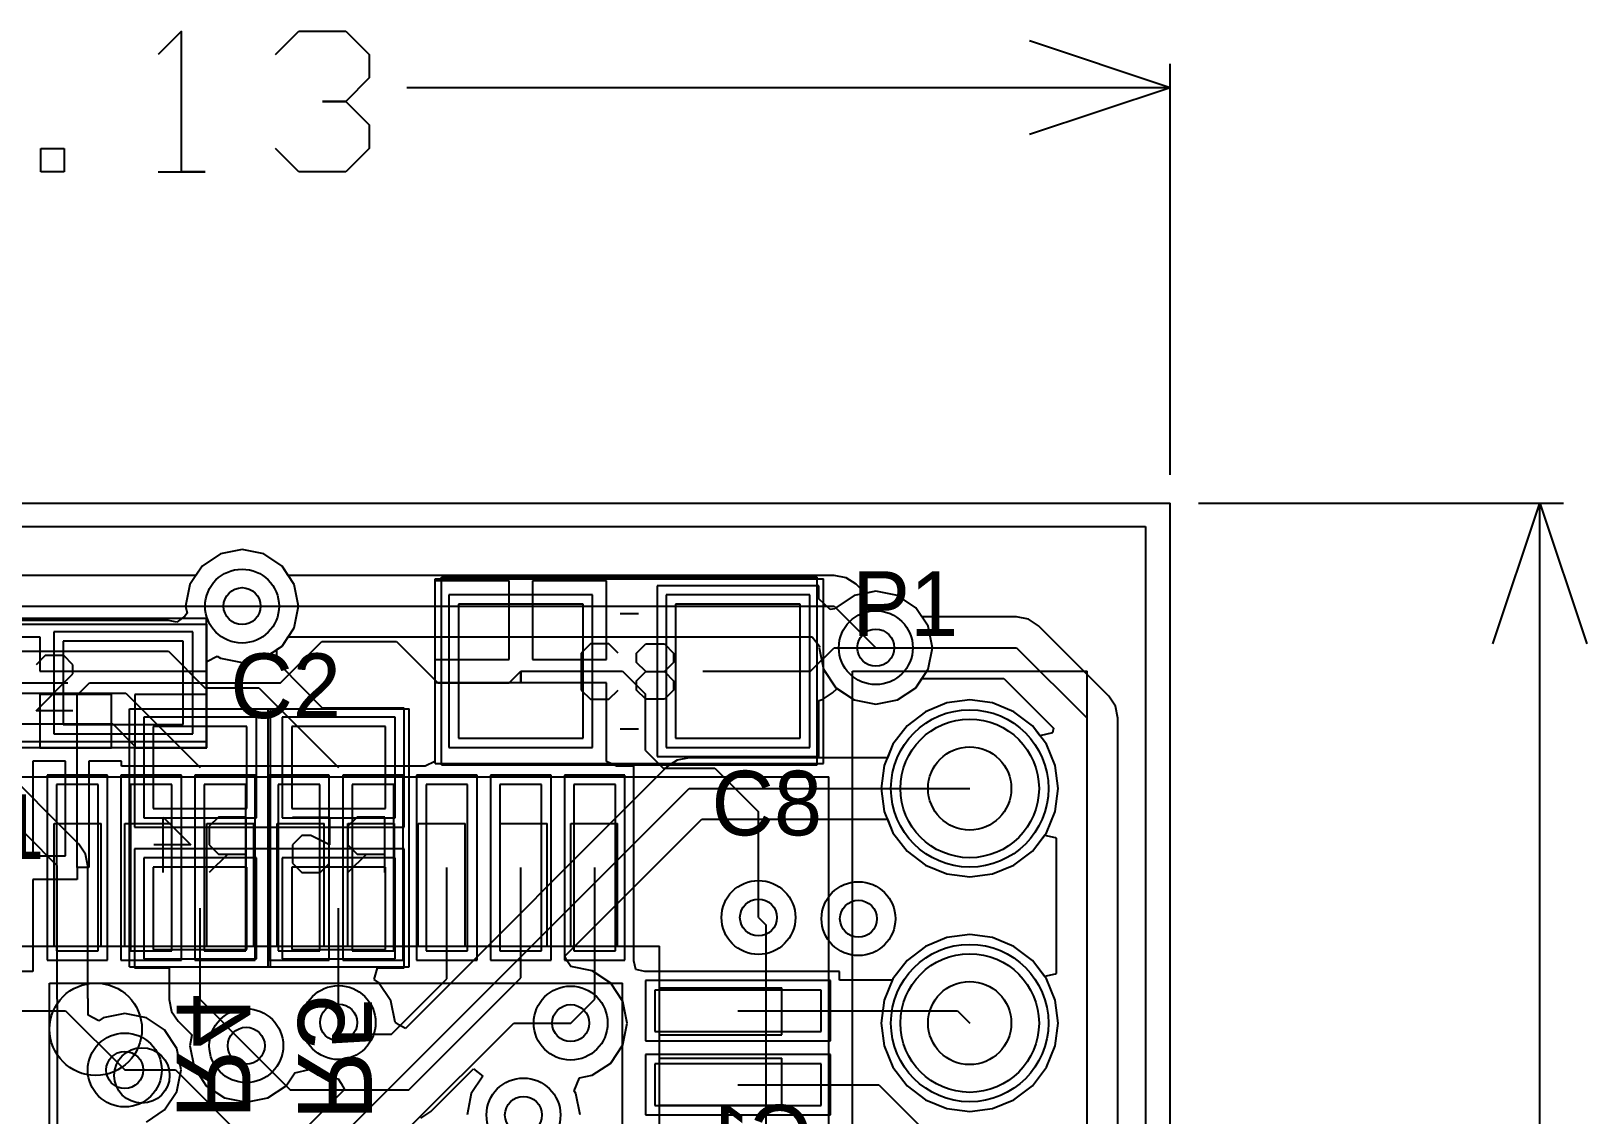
# Model space of a CAD drawing. Header units: millimetres. Extents: x 23.8 to 51.8, y 23.8 to 50.1.
# Drawn here: x 34.55 to 51.38, y 38.38 to 50.11 of the extents above; entities that cross this region are included whole.
import ezdxf

# ---------------------------------------------------------------- set-up
doc = ezdxf.new("R2010")
doc.units = ezdxf.units.MM
for name, color, linetype in [('BottomLayer', 5, 'Continuous'), ('BottomOverlay', 54, 'Continuous'), ('BottomPaste', 16, 'Continuous'), ('BottomSolder', 6, 'Continuous'), ('KeepOutLayer', 6, 'Continuous'), ('Mechanical13', 56, 'Continuous'), ('Mechanical14', 56, 'Continuous'), ('Mechanical15', 56, 'Continuous'), ('MultiLayer', 9, 'Continuous'), ('PadHoleLayer', 156, 'Continuous'), ('TopLayer', 1, 'Continuous'), ('TopOverlay', 2, 'Continuous'), ('TopPaste', 8, 'Continuous'), ('TopSolder', 216, 'Continuous'), ('ViaHoleLayer', 16, 'Continuous')]:
    doc.layers.add(name, color=color, linetype=linetype)

msp = doc.modelspace()

# ---------------------------------------------------------------- linework, layer by layer
at = {"layer": 'BottomLayer'}
for p, q in [((24.005, 44.745), (46.606, 44.745)), ((46.606, 44.745), (46.606, 24.019)), ((36.596, 44.449), (36.397, 44.317)), ((36.83, 44.496), (36.596, 44.449)), ((37.064, 44.449), (36.83, 44.496)), ((37.263, 44.317), (37.064, 44.449)), ((36.397, 44.317), (36.265, 44.118)), ((37.329, 44.217), (37.263, 44.317)), ((36.265, 44.118), (36.218, 43.884)), ((43.238, 44.217), (37.329, 44.217)), ((43.366, 44.192), (43.238, 44.217)), ((43.474, 44.12), (43.366, 44.192)), ((43.571, 44.022), (43.474, 44.12)), ((43.688, 44.046), (43.571, 44.022)), ((43.922, 43.999), (43.688, 44.046)), ((44.121, 43.867), (43.922, 43.999)), ((36.211, 43.775), (36.123, 43.71)), ((36.234, 43.807), (36.211, 43.775)), ((36.218, 43.884), (36.234, 43.807)), ((36.83, 43.884), (43.238, 43.884)), ((43.238, 43.884), (43.688, 43.434)), ((44.253, 43.668), (44.121, 43.867)), ((36.033, 43.728), (26.52, 43.728)), ((36.123, 43.71), (36.033, 43.728)), ((44.3, 43.434), (44.253, 43.668)), ((37.207, 43.414), (37.263, 43.451)), ((37.263, 43.451), (37.329, 43.551)), ((37.329, 43.551), (42.999, 43.551)), ((42.999, 43.551), (43.08, 43.452)), ((43.08, 43.452), (43.076, 43.434)), ((26.52, 43.395), (36.033, 43.395)), ((36.033, 43.395), (36.428, 43)), ((37.208, 43.262), (37.207, 43.414)), ((43.076, 43.434), (43.123, 43.2)), ((44.253, 43.2), (44.3, 43.434)), ((37.248, 43.236), (37.208, 43.262)), ((37.702, 42.781), (37.248, 43.236)), ((43.123, 43.2), (43.255, 43.001)), ((44.121, 43.001), (44.253, 43.2)), ((26.941, 42.941), (35.571, 42.941)), ((35.571, 42.941), (36.375, 42.137)), ((36.428, 43), (37.012, 43)), ((37.012, 43), (37.875, 42.137)), ((43.255, 43.001), (43.454, 42.869)), ((43.922, 42.869), (44.121, 43.001)), ((38.583, 42.781), (37.702, 42.781)), ((38.583, 41.492), (38.583, 42.781)), ((43.454, 42.869), (43.688, 42.822)), ((43.688, 42.822), (43.922, 42.869)), ((44.456, 42.836), (44.225, 42.74)), ((44.704, 42.868), (44.456, 42.836)), ((44.952, 42.836), (44.704, 42.868)), ((45.183, 42.74), (44.952, 42.836)), ((33.932, 42.608), (35.433, 42.608)), ((35.433, 42.608), (35.667, 42.373)), ((44.225, 42.74), (44.026, 42.588)), ((45.382, 42.588), (45.183, 42.74)), ((33.415, 42.487), (34.829, 41.073)), ((35.065, 41.308), (33.883, 42.49)), ((36.883, 42.581), (35.867, 42.581)), ((35.867, 42.581), (35.867, 41.692)), ((36.883, 41.692), (36.883, 42.581)), ((38.383, 42.581), (37.367, 42.581)), ((37.367, 42.581), (37.367, 41.692)), ((38.383, 41.692), (38.383, 42.581)), ((44.026, 42.588), (43.874, 42.389)), ((45.534, 42.389), (45.382, 42.588)), ((35.667, 42.373), (35.667, 41.492)), ((43.874, 42.389), (43.814, 42.243)), ((45.63, 42.158), (45.534, 42.389)), ((41.431, 42.146), (38.599, 39.313)), ((41.539, 42.218), (41.431, 42.146)), ((41.667, 42.243), (41.539, 42.218)), ((43.814, 42.243), (41.667, 42.243)), ((45.662, 41.91), (45.63, 42.158)), ((37.257, 37.5), (41.667, 41.91)), ((41.667, 41.91), (44.704, 41.91)), ((45.63, 41.662), (45.662, 41.91)), ((35.867, 41.692), (36.883, 41.692)), ((37.367, 41.692), (38.383, 41.692)), ((45.534, 41.431), (45.63, 41.662)), ((35.667, 41.492), (37.083, 41.492)), ((37.083, 41.492), (37.083, 41.492)), ((37.083, 41.492), (37.167, 41.492)), ((37.167, 41.492), (37.21, 41.492)), ((37.167, 41.492), (37.167, 41.492)), ((37.21, 41.492), (38.583, 41.492)), ((40.321, 40.093), (41.805, 41.577)), ((41.805, 41.577), (43.814, 41.577)), ((43.814, 41.577), (43.874, 41.431)), ((43.874, 41.431), (44.026, 41.232)), ((45.382, 41.232), (45.534, 41.431)), ((35.137, 41.2), (35.065, 41.308)), ((37.083, 41.257), (35.667, 41.257)), ((35.667, 41.257), (35.667, 39.969)), ((37.167, 41.257), (37.083, 41.257)), ((37.083, 41.257), (37.083, 41.257)), ((37.167, 41.257), (37.167, 41.257)), ((38.583, 41.257), (37.167, 41.257)), ((38.583, 39.969), (38.583, 41.257)), ((35.162, 41.073), (35.137, 41.2)), ((44.026, 41.232), (44.225, 41.08)), ((44.225, 41.08), (44.456, 40.984)), ((44.952, 40.984), (45.183, 41.08)), ((45.183, 41.08), (45.382, 41.232)), ((34.829, 39.629), (34.829, 41.073)), ((35.162, 39.645), (35.162, 41.073)), ((36.883, 41.057), (35.867, 41.057)), ((35.867, 41.057), (35.867, 40.168)), ((36.883, 40.168), (36.883, 41.057)), ((38.383, 41.057), (37.367, 41.057)), ((37.367, 41.057), (37.367, 40.168)), ((38.383, 40.168), (38.383, 41.057)), ((44.456, 40.984), (44.704, 40.952)), ((44.704, 40.952), (44.952, 40.984)), ((36.375, 39.625), (36.375, 40.613)), ((37.875, 39.376), (37.875, 40.613)), ((42.418, 40.513), (42.5, 40.431)), ((42.5, 36.625), (42.5, 40.431)), ((44.456, 40.296), (44.225, 40.2)), ((44.704, 40.328), (44.456, 40.296)), ((44.952, 40.296), (44.704, 40.328)), ((45.183, 40.2), (44.952, 40.296)), ((35.867, 40.168), (36.883, 40.168)), ((37.367, 40.168), (38.383, 40.168)), ((40.352, 40.035), (40.321, 40.093)), ((44.225, 40.2), (44.026, 40.048)), ((45.382, 40.048), (45.183, 40.2)), ((35.667, 39.969), (36.042, 39.969)), ((36.042, 39.969), (36.042, 39.625)), ((38.258, 39.842), (38.296, 39.969)), ((38.296, 39.969), (38.583, 39.969)), ((40.389, 39.981), (40.352, 40.035)), ((40.62, 39.935), (40.389, 39.981)), ((40.819, 39.803), (40.62, 39.935)), ((44.026, 40.048), (43.874, 39.849)), ((45.534, 39.849), (45.382, 40.048)), ((38.308, 39.808), (38.258, 39.842)), ((38.44, 39.609), (38.308, 39.808)), ((40.951, 39.604), (40.819, 39.803)), ((43.874, 39.849), (43.778, 39.618)), ((45.63, 39.618), (45.534, 39.849)), ((34.829, 39.629), (34.833, 39.625)), ((34.833, 37.917), (34.833, 39.625)), ((35.166, 39.625), (35.162, 39.645)), ((35.166, 39.455), (35.166, 39.625)), ((36.042, 39.625), (36.067, 39.497)), ((36.375, 39.625), (36.875, 39.125)), ((38.486, 39.38), (38.44, 39.609)), ((40.998, 39.37), (40.951, 39.604)), ((43.778, 39.618), (43.746, 39.37)), ((45.662, 39.37), (45.63, 39.618)), ((35.278, 39.395), (35.166, 39.455)), ((35.326, 39.427), (35.278, 39.395)), ((35.56, 39.474), (35.326, 39.427)), ((35.794, 39.427), (35.56, 39.474)), ((35.992, 39.295), (35.794, 39.427)), ((36.067, 39.497), (36.139, 39.389)), ((36.125, 39.096), (35.992, 39.295)), ((36.139, 39.389), (36.287, 39.242)), ((36.287, 39.242), (36.263, 39.125)), ((37.875, 39.376), (37.875, 39.375)), ((38.535, 39.347), (38.486, 39.38)), ((38.599, 39.313), (38.535, 39.347)), ((38.625, 38.226), (39.769, 39.37)), ((39.769, 39.37), (40.386, 39.37)), ((40.951, 39.136), (40.998, 39.37)), ((43.746, 39.37), (43.778, 39.122)), ((45.63, 39.122), (45.662, 39.37)), ((36.172, 38.862), (36.125, 39.096)), ((36.263, 39.125), (36.31, 38.891)), ((40.819, 38.937), (40.951, 39.136)), ((43.778, 39.122), (43.874, 38.891)), ((45.534, 38.891), (45.63, 39.122)), ((40.62, 38.805), (40.819, 38.937)), ((36.125, 38.628), (36.172, 38.862)), ((36.31, 38.891), (36.442, 38.692)), ((37.308, 38.692), (37.401, 38.833)), ((37.401, 38.833), (37.555, 38.868)), ((37.555, 38.868), (37.641, 38.81)), ((37.641, 38.81), (37.87, 38.765)), ((37.87, 38.765), (37.903, 38.716)), ((40.423, 38.636), (40.481, 38.777)), ((40.481, 38.777), (40.62, 38.805)), ((43.874, 38.891), (44.026, 38.692)), ((45.382, 38.692), (45.534, 38.891)), ((35.992, 38.429), (36.125, 38.628)), ((36.442, 38.692), (36.641, 38.56)), ((36.641, 38.56), (36.875, 38.513)), ((36.875, 38.513), (37.109, 38.56)), ((37.109, 38.56), (37.308, 38.692)), ((37.937, 38.652), (37.119, 37.833)), ((37.903, 38.716), (37.937, 38.652)), ((40.441, 38.609), (40.423, 38.636)), ((40.487, 38.375), (40.441, 38.609)), ((44.026, 38.692), (44.225, 38.54)), ((45.183, 38.54), (45.382, 38.692)), ((35.794, 38.297), (35.992, 38.429)), ((44.225, 38.54), (44.456, 38.444)), ((44.456, 38.444), (44.704, 38.412)), ((44.704, 38.412), (44.952, 38.444)), ((44.952, 38.444), (45.183, 38.54))]:
    msp.add_line(p, q, dxfattribs=at)
for centre, radius in [((36.83, 43.884), 0.4), ((43.688, 43.434), 0.4), ((44.704, 41.91), 0.75), ((42.418, 40.513), 0.4), ((43.5, 40.5), 0.4), ((44.704, 39.37), 0.75), ((37.875, 39.375), 0.4), ((40.386, 39.37), 0.4), ((36.875, 39.125), 0.4), ((35.56, 38.862), 0.4), ((39.875, 38.375), 0.4)]:
    msp.add_circle(centre, radius, dxfattribs=at)
at = {"layer": 'BottomPaste'}
for p, q in [((36.883, 42.581), (35.867, 42.581)), ((35.867, 42.581), (35.867, 41.692)), ((36.883, 41.692), (36.883, 42.581)), ((38.383, 42.581), (37.367, 42.581)), ((37.367, 42.581), (37.367, 41.692)), ((38.383, 41.692), (38.383, 42.581)), ((35.867, 41.692), (36.883, 41.692)), ((37.367, 41.692), (38.383, 41.692)), ((36.883, 41.057), (35.867, 41.057)), ((35.867, 41.057), (35.867, 40.168)), ((36.883, 40.168), (36.883, 41.057)), ((38.383, 41.057), (37.367, 41.057)), ((37.367, 41.057), (37.367, 40.168)), ((38.383, 40.168), (38.383, 41.057)), ((35.867, 40.168), (36.883, 40.168)), ((37.367, 40.168), (38.383, 40.168))]:
    msp.add_line(p, q, dxfattribs=at)
at = {"layer": 'BottomSolder'}
for p, q in [((36.985, 42.683), (35.765, 42.683)), ((35.765, 42.683), (35.765, 41.591)), ((36.985, 41.591), (36.985, 42.683)), ((38.485, 42.683), (37.265, 42.683)), ((37.265, 42.683), (37.265, 41.591)), ((38.485, 41.591), (38.485, 42.683)), ((35.765, 41.591), (36.985, 41.591)), ((37.265, 41.591), (38.485, 41.591)), ((36.985, 41.159), (35.765, 41.159)), ((35.765, 41.159), (35.765, 40.067)), ((36.985, 40.067), (36.985, 41.159)), ((38.485, 41.159), (37.265, 41.159)), ((37.265, 41.159), (37.265, 40.067)), ((38.485, 40.067), (38.485, 41.159)), ((35.765, 40.067), (36.985, 40.067)), ((37.265, 40.067), (38.485, 40.067))]:
    msp.add_line(p, q, dxfattribs=at)
for centre in [(44.704, 41.91), (44.704, 39.37)]:
    msp.add_circle(centre, 0.852, dxfattribs=at)
at = {"layer": 'KeepOutLayer'}
for p in [(23.75, 45), (46.875, 23.75)]:
    msp.add_line(p, (46.875, 45), dxfattribs=at)
at = {"layer": 'Mechanical13'}
for p, q in [((36.176, 50.109), (35.922, 49.855)), ((36.176, 48.586), (36.176, 50.109)), ((37.191, 49.855), (37.445, 50.109)), ((37.445, 50.109), (37.953, 50.109)), ((37.953, 50.109), (38.207, 49.855)), ((45.351, 50.008), (46.875, 49.5)), ((38.207, 49.855), (38.207, 49.602)), ((46.875, 45.304), (46.875, 49.754)), ((38.207, 49.602), (37.953, 49.348)), ((38.613, 49.5), (46.875, 49.5)), ((45.351, 48.992), (46.875, 49.5)), ((37.953, 49.348), (37.699, 49.348)), ((37.699, 49.348), (37.953, 49.348)), ((37.953, 49.348), (38.207, 49.094)), ((38.207, 49.094), (38.207, 48.84)), ((34.652, 48.586), (34.652, 48.84)), ((34.652, 48.84), (34.906, 48.84)), ((34.906, 48.84), (34.906, 48.586)), ((37.445, 48.586), (37.191, 48.84)), ((38.207, 48.84), (37.953, 48.586)), ((34.906, 48.586), (34.652, 48.586)), ((35.922, 48.586), (36.43, 48.586)), ((36.43, 48.586), (36.176, 48.586)), ((37.953, 48.586), (37.445, 48.586)), ((23.75, 45), (46.875, 45)), ((46.875, 23.75), (46.875, 45)), ((47.179, 45), (51.129, 45)), ((50.367, 43.476), (50.875, 45)), ((50.875, 37.676), (50.875, 45)), ((50.875, 45), (51.383, 43.476)), ((38.989, 42.164), (38.989, 44.196)), ((38.989, 44.196), (43.053, 44.196)), ((43.053, 42.164), (43.053, 44.196)), ((32.639, 43.688), (36.449, 43.688)), ((36.449, 42.418), (36.449, 43.688)), ((40.6, 43.475), (40.5, 43.375)), ((40.8, 43.475), (40.6, 43.475)), ((40.9, 43.375), (40.8, 43.475)), ((41.1, 43.375), (41.2, 43.475)), ((41.2, 43.475), (41.4, 43.475)), ((41.4, 43.475), (41.5, 43.375)), ((34.7, 43.35), (34.6, 43.25)), ((34.9, 43.35), (34.7, 43.35)), ((35, 43.25), (34.9, 43.35)), ((40.5, 43.375), (40.5, 42.975)), ((41.1, 43.275), (41.1, 43.375)), ((41.2, 43.175), (41.1, 43.275)), ((41.5, 43.275), (41.4, 43.175)), ((41.5, 43.375), (41.5, 43.275)), ((34.6, 42.75), (35, 43.15)), ((35, 43.15), (35, 43.25)), ((41.1, 43.075), (41.2, 43.175)), ((41.2, 43.175), (41.4, 43.175)), ((41.4, 43.175), (41.5, 43.075)), ((40.5, 42.975), (40.6, 42.875)), ((40.8, 42.875), (40.9, 42.975)), ((41.1, 42.975), (41.1, 43.075)), ((41.2, 42.875), (41.1, 42.975)), ((41.5, 42.975), (41.4, 42.875)), ((41.5, 43.075), (41.5, 42.975)), ((40.6, 42.875), (40.8, 42.875)), ((41.4, 42.875), (41.2, 42.875)), ((35, 42.75), (34.6, 42.75)), ((32.639, 42.418), (36.449, 42.418)), ((38.989, 42.164), (43.053, 42.164)), ((34.798, 40.203), (34.798, 41.529)), ((34.798, 41.529), (35.306, 41.529)), ((35.306, 40.203), (35.306, 41.529)), ((35.56, 40.203), (35.56, 41.529)), ((35.56, 41.529), (36.068, 41.529)), ((36.068, 40.203), (36.068, 41.529)), ((36.449, 40.203), (36.449, 41.529)), ((36.449, 41.529), (36.957, 41.529)), ((36.957, 40.203), (36.957, 41.529)), ((37.211, 40.203), (37.211, 41.529)), ((37.211, 41.529), (37.719, 41.529)), ((37.719, 40.203), (37.719, 41.529)), ((37.973, 40.203), (37.973, 41.529)), ((37.973, 41.529), (38.481, 41.529)), ((38.481, 40.203), (38.481, 41.529)), ((38.735, 40.203), (38.735, 41.529)), ((38.735, 41.529), (39.243, 41.529)), ((39.243, 40.203), (39.243, 41.529)), ((39.624, 40.203), (39.624, 41.529)), ((39.624, 41.529), (40.132, 41.529)), ((40.132, 40.203), (40.132, 41.529)), ((40.386, 40.203), (40.386, 41.529)), ((40.386, 41.529), (40.894, 41.529)), ((40.894, 40.203), (40.894, 41.529)), ((34.346, 40.203), (41.346, 40.203)), ((41.346, 33.203), (41.346, 40.203)), ((41.346, 39.751), (42.672, 39.751)), ((42.672, 39.243), (42.672, 39.751)), ((41.346, 39.243), (42.672, 39.243)), ((41.346, 38.989), (42.672, 38.989)), ((42.672, 38.481), (42.672, 38.989)), ((41.346, 38.481), (42.672, 38.481))]:
    msp.add_line(p, q, dxfattribs=at)
msp.add_circle((35.246, 39.303), 0.5, dxfattribs=at)
at = {"layer": 'Mechanical14'}
for p, q in [((23.75, 45), (46.875, 45)), ((46.875, 23.75), (46.875, 45)), ((35.613, 39.978), (35.613, 42.772)), ((35.613, 42.772), (37.137, 42.772)), ((37.113, 42.772), (38.637, 42.772)), ((37.113, 39.978), (37.113, 42.772)), ((37.137, 39.978), (37.137, 42.772)), ((38.637, 39.978), (38.637, 42.772)), ((35.975, 41), (35.975, 41.6)), ((35.975, 41.6), (36.275, 41.3)), ((36.575, 41.6), (36.475, 41.5)), ((36.875, 41.6), (36.575, 41.6)), ((36.875, 41), (36.875, 41.6)), ((37.375, 41.6), (37.775, 41.6)), ((37.775, 41.6), (37.775, 41.3)), ((38.075, 41.6), (37.975, 41.5)), ((38.375, 41.6), (38.075, 41.6)), ((38.375, 41), (38.375, 41.6)), ((36.475, 41.5), (36.475, 41.3)), ((37.975, 41.5), (37.975, 41.3)), ((36.275, 41.3), (35.875, 41.3)), ((36.475, 41.3), (36.575, 41.2)), ((37.475, 41.4), (37.375, 41.3)), ((37.375, 41.3), (37.375, 41.1)), ((37.575, 41.4), (37.475, 41.4)), ((37.775, 41.3), (37.575, 41.4)), ((37.975, 41.3), (38.075, 41.2)), ((36.675, 41.2), (36.475, 41)), ((36.575, 41.2), (36.875, 41.2)), ((37.375, 41.1), (37.475, 41)), ((37.675, 41), (37.775, 41.1)), ((38.175, 41.2), (37.975, 41)), ((38.075, 41.2), (38.375, 41.2)), ((37.475, 41), (37.675, 41)), ((35.613, 39.978), (37.137, 39.978)), ((37.113, 39.978), (38.637, 39.978))]:
    msp.add_line(p, q, dxfattribs=at)
at = {"layer": 'Mechanical15'}
for p, q in [((38.921, 42.18), (38.921, 44.18)), ((38.921, 44.18), (43.121, 44.18)), ((43.121, 42.18), (43.121, 44.18)), ((32.644, 43.753), (36.444, 43.753)), ((36.444, 42.353), (36.444, 43.753)), ((34.144, 43.053), (34.944, 43.053)), ((32.644, 42.353), (36.444, 42.353)), ((38.921, 42.18), (43.121, 42.18)), ((32.512, 42.037), (43.18, 42.037)), ((43.18, 31.369), (43.18, 42.037))]:
    msp.add_line(p, q, dxfattribs=at)
at = {"layer": 'MultiLayer'}
for centre, radius in [((36.83, 43.884), 0.4), ((43.688, 43.434), 0.4), ((44.704, 41.91), 0.75), ((42.418, 40.513), 0.4), ((43.5, 40.5), 0.4), ((44.704, 39.37), 0.75), ((37.875, 39.375), 0.4), ((40.386, 39.37), 0.4), ((36.875, 39.125), 0.4), ((35.56, 38.862), 0.4), ((39.875, 38.375), 0.4)]:
    msp.add_circle(centre, radius, dxfattribs=at)
at = {"layer": 'PadHoleLayer'}
for centre in [(44.704, 41.91), (44.704, 39.37)]:
    msp.add_circle(centre, 0.45, dxfattribs=at)
at = {"layer": 'TopLayer'}
for p, q in [((24.005, 44.745), (46.606, 44.745)), ((46.606, 44.745), (46.606, 24.019)), ((36.596, 44.449), (36.397, 44.317)), ((36.83, 44.496), (36.596, 44.449)), ((37.064, 44.449), (36.83, 44.496)), ((37.263, 44.317), (37.064, 44.449)), ((36.397, 44.317), (36.331, 44.217)), ((37.395, 44.118), (37.263, 44.317)), ((36.331, 44.217), (32.736, 44.217)), ((37.442, 43.884), (37.395, 44.118)), ((39.719, 44.159), (38.917, 44.159)), ((38.917, 44.159), (38.917, 43.307)), ((39.719, 43.307), (39.719, 44.159)), ((40.775, 44.159), (39.973, 44.159)), ((39.973, 44.159), (39.973, 43.307)), ((40.775, 43.307), (40.775, 44.159)), ((43.071, 44.105), (41.321, 44.105)), ((41.321, 44.105), (41.321, 42.255)), ((43.071, 43.962), (43.071, 44.105)), ((43.194, 43.848), (43.071, 43.962)), ((43.454, 43.999), (43.255, 43.867)), ((43.688, 44.046), (43.454, 43.999)), ((43.922, 43.999), (43.688, 44.046)), ((44.121, 43.867), (43.922, 43.999)), ((32.736, 43.884), (36.83, 43.884)), ((37.395, 43.65), (37.442, 43.884)), ((40.521, 43.905), (39.171, 43.905)), ((39.171, 43.905), (39.171, 42.455)), ((40.521, 42.455), (40.521, 43.905)), ((42.871, 43.905), (41.521, 43.905)), ((41.521, 43.905), (41.521, 42.455)), ((42.871, 42.455), (42.871, 43.905)), ((43.246, 43.853), (43.194, 43.848)), ((43.255, 43.867), (43.246, 43.853)), ((44.187, 43.767), (44.121, 43.867)), ((37.263, 43.451), (37.395, 43.65)), ((45.212, 43.767), (44.187, 43.767)), ((45.34, 43.742), (45.212, 43.767)), ((45.448, 43.67), (45.34, 43.742)), ((46.21, 42.908), (45.448, 43.67)), ((34.394, 43.551), (34.64, 43.551)), ((34.64, 43.551), (34.64, 43.18)), ((36.194, 43.503), (34.894, 43.503)), ((34.894, 43.503), (34.894, 42.603)), ((36.194, 42.603), (36.194, 43.503)), ((37.064, 43.319), (37.263, 43.451)), ((37.246, 43.053), (37.693, 43.5)), ((37.693, 43.5), (38.5, 43.5)), ((38.5, 43.5), (38.947, 43.053)), ((36.448, 43.283), (36.56, 43.343)), ((36.448, 43.18), (36.448, 43.283)), ((36.56, 43.343), (36.596, 43.319)), ((36.596, 43.319), (36.83, 43.272)), ((36.83, 43.272), (37.064, 43.319)), ((38.917, 43.307), (39.719, 43.307)), ((39.973, 43.307), (40.775, 43.307)), ((42.983, 43.18), (43.237, 43.434)), ((43.237, 43.434), (43.688, 43.434)), ((43.688, 43.434), (45.212, 43.434)), ((45.212, 43.434), (45.974, 42.672)), ((34.64, 43.18), (35.544, 43.18)), ((35.544, 43.18), (36.448, 43.18)), ((39.719, 43.053), (39.846, 43.18)), ((39.846, 43.18), (40.945, 43.18)), ((39.846, 43.053), (39.846, 43.18)), ((39.846, 43.18), (39.846, 43.18)), ((39.846, 43.18), (39.846, 43.053)), ((40.945, 43.18), (41.194, 42.931)), ((41.815, 43.18), (42.983, 43.18)), ((44.121, 43.001), (44.187, 43.101)), ((44.187, 43.101), (45.074, 43.101)), ((45.074, 43.101), (45.611, 42.563)), ((35.046, 42.92), (35.179, 43.053)), ((35.179, 43.053), (35.544, 43.053)), ((35.544, 43.053), (37.246, 43.053)), ((39.846, 43.053), (38.917, 43.053)), ((38.917, 43.053), (38.917, 42.28)), ((38.947, 43.053), (39.719, 43.053)), ((40.775, 43.053), (39.846, 43.053)), ((40.775, 42.28), (40.775, 43.053)), ((43.111, 42.872), (43.219, 42.944)), ((43.219, 42.944), (43.268, 42.993)), ((43.268, 42.993), (43.454, 42.869)), ((43.922, 42.869), (44.121, 43.001)), ((35.417, 42.926), (34.64, 42.926)), ((34.64, 42.926), (34.64, 42.349)), ((35.046, 41.053), (35.046, 42.92)), ((35.417, 42.349), (35.417, 42.926)), ((36.448, 42.926), (35.671, 42.926)), ((35.671, 42.926), (35.671, 42.349)), ((36.448, 42.349), (36.448, 42.926)), ((41.194, 42.32), (41.194, 42.931)), ((43.071, 42.864), (43.111, 42.872)), ((43.071, 42.255), (43.071, 42.864)), ((43.454, 42.869), (43.688, 42.822)), ((43.688, 42.822), (43.922, 42.869)), ((44.456, 42.836), (44.225, 42.74)), ((44.704, 42.868), (44.456, 42.836)), ((44.952, 42.836), (44.704, 42.868)), ((45.183, 42.74), (44.952, 42.836)), ((46.282, 42.8), (46.21, 42.908)), ((46.307, 42.672), (46.282, 42.8)), ((34.894, 42.603), (36.194, 42.603)), ((44.225, 42.74), (44.026, 42.588)), ((45.382, 42.588), (45.183, 42.74)), ((45.974, 35.56), (45.974, 42.672)), ((46.307, 35.56), (46.307, 42.672)), ((39.171, 42.455), (40.521, 42.455)), ((41.521, 42.455), (42.871, 42.455)), ((44.026, 42.588), (43.874, 42.389)), ((45.463, 42.481), (45.382, 42.588)), ((45.6, 42.511), (45.463, 42.481)), ((45.612, 42.562), (45.6, 42.511)), ((45.611, 42.563), (45.612, 42.562)), ((34.64, 42.349), (35.417, 42.349)), ((35.671, 42.349), (36.448, 42.349)), ((38.917, 42.28), (38.917, 42.201)), ((40.775, 42.201), (40.775, 42.28)), ((41.194, 42.32), (41.386, 42.128)), ((43.874, 42.389), (43.778, 42.158)), ((34.919, 42.207), (34.567, 42.207)), ((34.567, 42.207), (34.567, 41.18)), ((34.919, 41.18), (34.919, 42.207)), ((35.525, 42.207), (35.173, 42.207)), ((35.173, 42.207), (35.173, 41.053)), ((35.525, 42.153), (35.525, 42.207)), ((38.81, 42.153), (35.525, 42.153)), ((38.917, 42.201), (38.81, 42.153)), ((40.882, 42.153), (40.775, 42.201)), ((41.071, 42.153), (40.882, 42.153)), ((41.071, 40.045), (41.071, 42.153)), ((41.321, 42.255), (43.071, 42.255)), ((41.386, 42.128), (41.946, 42.128)), ((41.946, 42.128), (42.418, 41.656)), ((43.778, 42.158), (43.746, 41.91)), ((34.821, 41.953), (34.821, 40.153)), ((35.271, 41.953), (34.821, 41.953)), ((35.271, 40.153), (35.271, 41.953)), ((35.621, 41.953), (35.621, 40.153)), ((36.071, 41.953), (35.621, 41.953)), ((36.071, 40.153), (36.071, 41.953)), ((36.421, 41.953), (36.421, 40.153)), ((36.871, 41.953), (36.421, 41.953)), ((36.871, 40.153), (36.871, 41.953)), ((37.221, 41.953), (37.221, 40.153)), ((37.671, 41.953), (37.221, 41.953)), ((37.671, 40.153), (37.671, 41.953)), ((38.021, 41.953), (38.021, 40.153)), ((38.471, 41.953), (38.021, 41.953)), ((38.471, 40.153), (38.471, 41.953)), ((38.821, 41.953), (38.821, 40.153)), ((39.271, 41.953), (38.821, 41.953)), ((39.271, 40.153), (39.271, 41.953)), ((39.621, 41.953), (39.621, 40.153)), ((40.071, 41.953), (39.621, 41.953)), ((40.071, 40.153), (40.071, 41.953)), ((40.421, 41.953), (40.421, 40.153)), ((40.871, 41.953), (40.421, 41.953)), ((40.871, 40.153), (40.871, 41.953)), ((43.746, 41.91), (43.778, 41.662)), ((42.418, 40.513), (42.418, 41.656)), ((43.778, 41.662), (43.874, 41.431)), ((43.874, 41.431), (44.026, 41.232)), ((45.382, 41.232), (45.514, 41.405)), ((45.514, 41.405), (45.628, 41.379)), ((45.628, 41.379), (45.641, 41.372)), ((45.641, 41.372), (45.641, 39.908)), ((34.567, 41.18), (34.919, 41.18)), ((44.026, 41.232), (44.225, 41.08)), ((44.225, 41.08), (44.456, 40.984)), ((44.952, 40.984), (45.183, 41.08)), ((45.183, 41.08), (45.382, 41.232)), ((35.046, 40.926), (34.567, 40.926)), ((34.567, 40.926), (34.567, 39.928)), ((35.173, 41.053), (35.046, 41.053)), ((35.046, 41.053), (35.046, 40.926)), ((39.046, 39.849), (39.046, 41.053)), ((39.846, 39.858), (39.846, 41.053)), ((40.646, 39.63), (40.646, 41.053)), ((44.456, 40.984), (44.704, 40.952)), ((44.704, 40.952), (44.952, 40.984)), ((44.456, 40.296), (44.225, 40.2)), ((44.704, 40.328), (44.456, 40.296)), ((44.952, 40.296), (44.704, 40.328)), ((45.183, 40.2), (44.952, 40.296)), ((34.821, 40.153), (35.271, 40.153)), ((35.621, 40.153), (36.071, 40.153)), ((36.421, 40.153), (36.871, 40.153)), ((37.221, 40.153), (37.671, 40.153)), ((38.021, 40.153), (38.471, 40.153)), ((38.821, 40.153), (39.271, 40.153)), ((39.621, 40.153), (40.071, 40.153)), ((40.421, 40.153), (40.871, 40.153)), ((44.225, 40.2), (44.026, 40.048)), ((45.382, 40.048), (45.183, 40.2)), ((34.567, 39.928), (33.829, 39.928)), ((41.092, 39.949), (41.071, 40.045)), ((41.188, 39.928), (41.092, 39.949)), ((43.296, 39.928), (41.188, 39.928)), ((43.296, 39.836), (43.296, 39.928)), ((44.026, 40.048), (43.874, 39.849)), ((45.514, 39.875), (45.382, 40.048)), ((45.641, 39.908), (45.628, 39.901)), ((38.447, 39.25), (39.046, 39.849)), ((38.636, 38.648), (39.846, 39.858)), ((43.869, 39.836), (43.296, 39.836)), ((43.874, 39.849), (43.869, 39.836)), ((45.628, 39.901), (45.514, 39.875)), ((40.386, 39.37), (40.646, 39.63)), ((43.096, 39.728), (41.296, 39.728)), ((41.296, 39.728), (41.296, 39.278)), ((43.096, 39.278), (43.096, 39.728)), ((33.496, 39.503), (34.919, 39.503)), ((34.919, 39.503), (35.56, 38.862)), ((42.196, 39.503), (44.571, 39.503)), ((44.571, 39.503), (44.704, 39.37)), ((37.875, 39.25), (37.875, 39.375)), ((37.875, 39.25), (38.447, 39.25)), ((41.296, 39.278), (43.096, 39.278)), ((36.875, 39.125), (37.352, 38.648)), ((43.096, 38.928), (41.296, 38.928)), ((41.296, 38.928), (41.296, 38.478)), ((43.096, 38.478), (43.096, 38.928)), ((35.56, 38.862), (36.11, 38.862)), ((36.11, 38.862), (37.125, 37.847)), ((38.872, 38.413), (39.336, 38.876)), ((39.434, 38.795), (39.31, 38.609)), ((39.336, 38.876), (39.434, 38.795)), ((37.352, 38.648), (38.636, 38.648)), ((39.31, 38.609), (39.264, 38.375)), ((42.196, 38.703), (43.72, 38.703)), ((43.72, 38.703), (44.704, 37.719)), ((38.764, 38.34), (38.872, 38.413)), ((41.296, 38.478), (43.096, 38.478))]:
    msp.add_line(p, q, dxfattribs=at)
for centre, radius in [((36.83, 43.884), 0.4), ((43.688, 43.434), 0.4), ((44.704, 41.91), 0.75), ((42.418, 40.513), 0.4), ((43.5, 40.5), 0.4), ((44.704, 39.37), 0.75), ((37.875, 39.375), 0.4), ((40.386, 39.37), 0.4), ((36.875, 39.125), 0.4), ((35.56, 38.862), 0.4), ((39.875, 38.375), 0.4)]:
    msp.add_circle(centre, radius, dxfattribs=at)
at = {"layer": 'TopOverlay'}
for p, q in [((40.921, 43.805), (41.121, 43.805)), ((43.434, 25.4), (43.434, 43.18)), ((43.434, 43.18), (45.974, 43.18)), ((45.974, 25.4), (45.974, 43.18)), ((40.921, 42.555), (41.121, 42.555)), ((34.746, 33.603), (34.746, 39.803)), ((34.746, 39.803), (40.946, 39.803)), ((40.946, 33.603), (40.946, 39.803))]:
    msp.add_line(p, q, dxfattribs=at)
msp.add_circle((35.746, 38.803), 0.3, dxfattribs=at)
at = {"layer": 'TopPaste'}
for p, q in [((40.521, 43.905), (39.171, 43.905)), ((39.171, 43.905), (39.171, 42.455)), ((40.521, 42.455), (40.521, 43.905)), ((42.871, 43.905), (41.521, 43.905)), ((41.521, 43.905), (41.521, 42.455)), ((42.871, 42.455), (42.871, 43.905)), ((36.194, 43.503), (34.894, 43.503)), ((34.894, 43.503), (34.894, 42.603)), ((36.194, 42.603), (36.194, 43.503)), ((34.894, 42.603), (36.194, 42.603)), ((39.171, 42.455), (40.521, 42.455)), ((41.521, 42.455), (42.871, 42.455)), ((34.821, 41.953), (34.821, 40.153)), ((35.271, 41.953), (34.821, 41.953)), ((35.271, 40.153), (35.271, 41.953)), ((35.621, 41.953), (35.621, 40.153)), ((36.071, 41.953), (35.621, 41.953)), ((36.071, 40.153), (36.071, 41.953)), ((36.421, 41.953), (36.421, 40.153)), ((36.871, 41.953), (36.421, 41.953)), ((36.871, 40.153), (36.871, 41.953)), ((37.221, 41.953), (37.221, 40.153)), ((37.671, 41.953), (37.221, 41.953)), ((37.671, 40.153), (37.671, 41.953)), ((38.021, 41.953), (38.021, 40.153)), ((38.471, 41.953), (38.021, 41.953)), ((38.471, 40.153), (38.471, 41.953)), ((38.821, 41.953), (38.821, 40.153)), ((39.271, 41.953), (38.821, 41.953)), ((39.271, 40.153), (39.271, 41.953)), ((39.621, 41.953), (39.621, 40.153)), ((40.071, 41.953), (39.621, 41.953)), ((40.071, 40.153), (40.071, 41.953)), ((40.421, 41.953), (40.421, 40.153)), ((40.871, 41.953), (40.421, 41.953)), ((40.871, 40.153), (40.871, 41.953)), ((34.821, 40.153), (35.271, 40.153)), ((35.621, 40.153), (36.071, 40.153)), ((36.421, 40.153), (36.871, 40.153)), ((37.221, 40.153), (37.671, 40.153)), ((38.021, 40.153), (38.471, 40.153)), ((38.821, 40.153), (39.271, 40.153)), ((39.621, 40.153), (40.071, 40.153)), ((40.421, 40.153), (40.871, 40.153)), ((43.096, 39.728), (41.296, 39.728)), ((41.296, 39.728), (41.296, 39.278)), ((43.096, 39.278), (43.096, 39.728)), ((41.296, 39.278), (43.096, 39.278)), ((43.096, 38.928), (41.296, 38.928)), ((41.296, 38.928), (41.296, 38.478)), ((43.096, 38.478), (43.096, 38.928)), ((41.296, 38.478), (43.096, 38.478))]:
    msp.add_line(p, q, dxfattribs=at)
at = {"layer": 'TopSolder'}
for p, q in [((40.623, 44.007), (39.069, 44.007)), ((39.069, 44.007), (39.069, 42.353)), ((40.623, 42.353), (40.623, 44.007)), ((42.973, 44.007), (41.419, 44.007)), ((41.419, 44.007), (41.419, 42.353)), ((42.973, 42.353), (42.973, 44.007)), ((36.296, 43.605), (34.792, 43.605)), ((34.792, 43.605), (34.792, 42.501)), ((36.296, 42.501), (36.296, 43.605)), ((34.792, 42.501), (36.296, 42.501)), ((39.069, 42.353), (40.623, 42.353)), ((41.419, 42.353), (42.973, 42.353)), ((34.719, 42.055), (34.719, 40.051)), ((35.373, 42.055), (34.719, 42.055)), ((35.373, 40.051), (35.373, 42.055)), ((35.519, 42.055), (35.519, 40.051)), ((36.173, 42.055), (35.519, 42.055)), ((36.173, 40.051), (36.173, 42.055)), ((36.319, 42.055), (36.319, 40.051)), ((36.973, 42.055), (36.319, 42.055)), ((36.973, 40.051), (36.973, 42.055)), ((37.119, 42.055), (37.119, 40.051)), ((37.773, 42.055), (37.119, 42.055)), ((37.773, 40.051), (37.773, 42.055)), ((37.919, 42.055), (37.919, 40.051)), ((38.573, 42.055), (37.919, 42.055)), ((38.573, 40.051), (38.573, 42.055)), ((38.719, 42.055), (38.719, 40.051)), ((39.373, 42.055), (38.719, 42.055)), ((39.373, 40.051), (39.373, 42.055)), ((39.519, 42.055), (39.519, 40.051)), ((40.173, 42.055), (39.519, 42.055)), ((40.173, 40.051), (40.173, 42.055)), ((40.319, 42.055), (40.319, 40.051)), ((40.973, 42.055), (40.319, 42.055)), ((40.973, 40.051), (40.973, 42.055)), ((34.719, 40.051), (35.373, 40.051)), ((35.519, 40.051), (36.173, 40.051)), ((36.319, 40.051), (36.973, 40.051)), ((37.119, 40.051), (37.773, 40.051)), ((37.919, 40.051), (38.573, 40.051)), ((38.719, 40.051), (39.373, 40.051)), ((39.519, 40.051), (40.173, 40.051)), ((40.319, 40.051), (40.973, 40.051)), ((43.198, 39.83), (41.194, 39.83)), ((41.194, 39.83), (41.194, 39.176)), ((43.198, 39.176), (43.198, 39.83)), ((41.194, 39.176), (43.198, 39.176)), ((43.198, 39.03), (41.194, 39.03)), ((41.194, 39.03), (41.194, 38.376)), ((43.198, 38.376), (43.198, 39.03)), ((41.194, 38.376), (43.198, 38.376))]:
    msp.add_line(p, q, dxfattribs=at)
for centre in [(44.704, 41.91), (44.704, 39.37)]:
    msp.add_circle(centre, 0.852, dxfattribs=at)
at = {"layer": 'ViaHoleLayer'}
for centre in [(36.83, 43.884), (43.688, 43.434), (42.418, 40.513), (43.5, 40.5), (37.875, 39.375), (40.386, 39.37), (36.875, 39.125), (35.56, 38.862), (39.875, 38.375)]:
    msp.add_circle(centre, 0.2, dxfattribs=at)

# ---------------------------------------------------------------- texts
at = {"layer": 'BottomOverlay', "text_generation_flag": 2}
for s, p in [('R4', (36.121, 38.327)), ('R5', (37.435, 38.313))]:
    msp.add_text(s, height=0.8, rotation=270, dxfattribs=at).set_placement(p)
msp.add_text('C1', height=0.7, dxfattribs=at).set_placement((43.008, 37.784))
at = {"layer": 'TopOverlay'}
for s, p in [('P1', (43.434, 43.561)), ('C2', (36.703, 42.672)), ('C8', (41.91, 41.402)), ('U1', (33.496, 41.148))]:
    msp.add_text(s, height=0.7, dxfattribs=at).set_placement(p)

doc.saveas('drawing.dxf')
